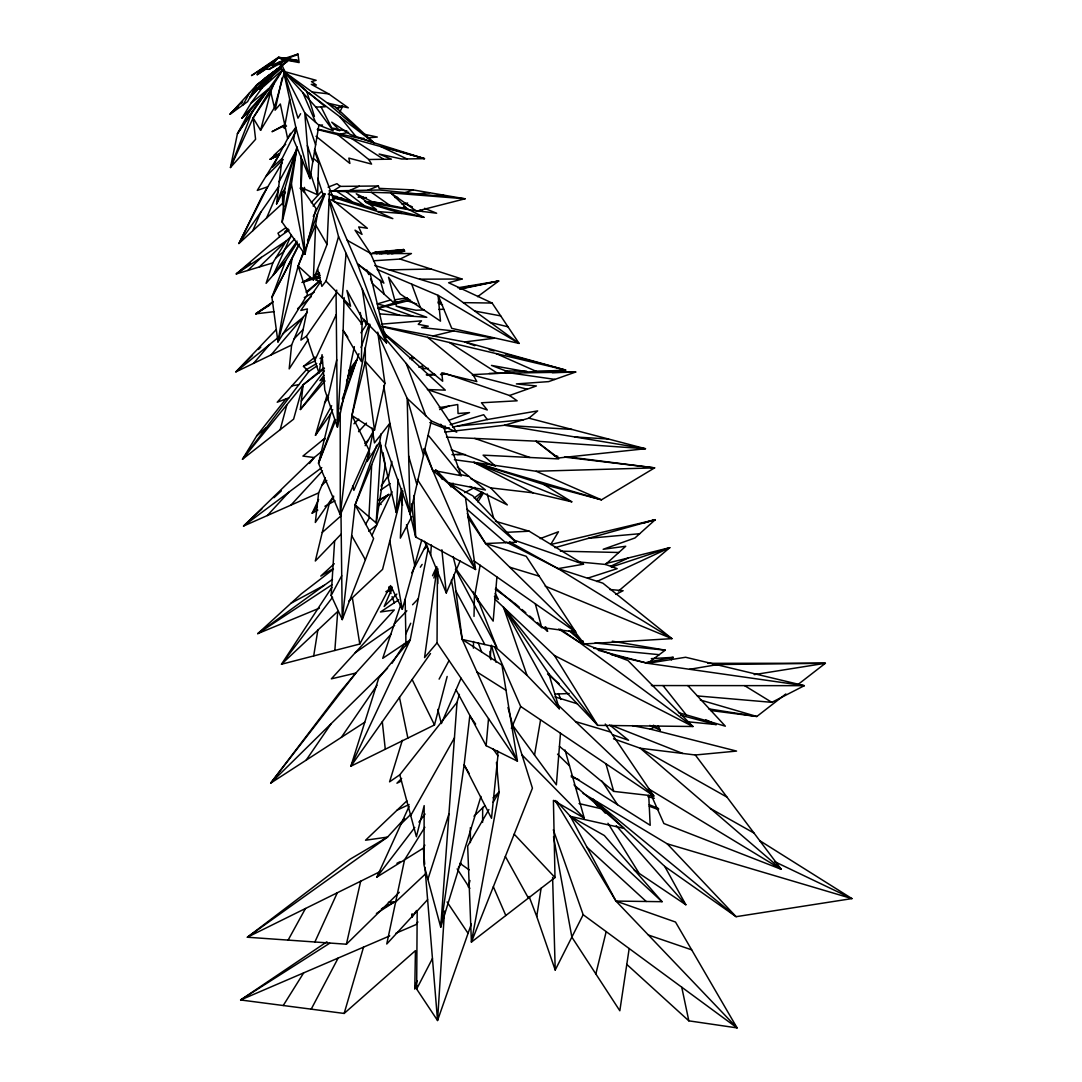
<?xml version="1.0" encoding="UTF-8"?>
<svg xmlns="http://www.w3.org/2000/svg" width="1082" height="1082" viewBox="0 0 1082 1082"><rect width="100%" height="100%" fill="white"/><g stroke="black" fill="none" stroke-linecap="round" stroke-linejoin="round"><path stroke-width="1.5" d="M456.049 689.789L486.129 745.674L517.426 761.146L437.047 642.884L437.439 568.307M471.319 924.028L437.547 1020.502L416.651 989.016L417.192 910.963M482.586 822.401L482.694 807.388M360.265 312.509L362.024 323.964L361.388 361.591L343.143 330.402L344.103 297.509M416.841 986.121L414.785 988.786L415.434 950.645L344.157 1013.442L240.623 999.971L326.913 941.786M473.416 648.172L473.537 641.477M474.024 616.415L474.457 594.681M301.026 155.835L301.053 187.443L317.567 194.787L318.649 162.652L314.402 150.276M303.433 251.727L298.145 265.983L313.32 279.968L315.619 224.826L317.54 213.709L325.046 194.03M313.32 279.968L327.062 244.397L329.442 192.474M297.05 146.827L284.864 188.484L282.145 222.162L304.935 254.324L301.053 187.443L302.419 159.893M402.693 491.228L400.34 538.16L411.769 516.669M368.935 516.736L371.681 464.624M381.107 433.72L379.687 442.011L396.269 512.611L398.041 479.353M376.739 445.189L355.112 504.848L376.171 522.958L380.986 444.905M380.553 443.12L355.112 504.848L373.615 538.538L342.25 619.594L331.16 595.479L334.622 540.932M444.526 911.044L437.547 1020.502L424.969 867.453M457.01 702.353L440.726 927.193L423.982 864.924L424.171 805.617L416.408 836.711L399.772 774.82L457.01 702.353L459.404 694.36M334.852 650.458L337.719 611.465L281.482 664.24L359.779 644.033L390.548 585.605L402.315 609.328L421.777 539.904M460.188 560.787L446.284 592.977L430.663 554.971L431.393 544.963M560.49 733.231L556.364 784.829L512.692 725.305L507.972 707.493M496.922 576.977L493.162 621.122L456.442 569.524L453.101 556.527M342.169 297.645L346.105 253.404M486.129 745.674L488.523 718.624M490.078 658.235L491.336 645.183M307.396 312.279L303.014 317.364L291.613 345.036L289.178 368.894L308.411 339.315M497.517 750.732L497.896 755.777L491.512 818.29L464.137 764.866L469.804 715.811L475.62 724.074M284.864 188.484L276.559 203.957L282.132 158.499L296.022 130.8M325.019 380.986L300.363 409.523L303.109 384.854L323.978 367.718M325.263 477.771L318.622 492.905L315.322 522.484L333.621 496.097M355.112 504.848L342.25 619.594L340.979 512.516M369.99 324.316L351.948 415.502L340.289 514.802L318.514 463.245L330.524 414.095L332.701 409.578M436.993 568.293L424.563 657.586L437.047 642.884M276.559 203.957L296.563 149.979L282.145 222.162L291.423 184.143L296.563 149.979L278.98 181.722M629.183 948.549L619.824 1010.764L571.878 937.161L553.524 836.697M553.321 829.813L583.171 914.709L555.215 970.04L536.74 916.481L541.108 888.268M376.171 522.958L385.206 465.26L383.055 452.628M313.699 655.922L317.838 630.13M284.336 72.792L304.772 112.907L318.892 125.16L309.993 178.598L293.614 139.659L295.819 127.338L283.944 72.954M299.376 244.005L292.086 258.53L277.966 341.939L307.477 294.561L298.145 265.983L303.974 252.268M534.522 755.06L540.581 719.855M474.795 595.33L480.124 565.237M284.864 125.404L289.692 99.328M428.202 548.168L410.213 639.895L350.879 766.218L434.491 724.94L447.164 676.453M336.069 293.411L306.49 336.164L319.055 373.114L322.057 354.653L324.789 389.953L337.422 427.133L336.069 293.411L336.732 290.111M373.047 431.948L367.109 461.473L379.687 442.011M416.57 910.517L411.863 917.347L412.553 914.047M354.341 346.646L337.422 427.133L343.143 330.402L347.809 337.178M282.159 77.796L275.071 110.202L280.346 104.007L287.636 138.537L295.819 127.338L309.993 178.598L304.772 112.907L315.606 144.853M365.297 347.336L365.364 361.402L351.948 415.502L374.48 430.176L384.894 383.285L377.753 332.133M388.33 477.581L391.914 461.446M404.627 818.533L387.532 837.089L349.986 859.27L247.372 937.228L346.402 944.221L360.685 881.194M396.269 512.611L401.733 488.537M378.01 333.986L407.17 398.379L431.326 420.925L410.146 514.085L385.341 445.703L389.818 423.265L383.691 385.517M327.711 398.568L336.745 359.765M595.844 973.962L606.177 931.629M402.585 490.66L382.568 569.389L348.702 601.173M468.317 887.01L469.967 880.532M260.586 130.3L270.703 91.754L273.787 84.18L282.957 69.546L284.701 71.155L274.422 107.605L260.586 130.3L253.12 117.938L273.787 84.18M298.145 265.983L277.966 341.939L271.92 297.212L285.634 260.789L297.09 242.882M280.197 429.662L286.879 404.776M414.785 988.786L416.989 980.684M433.882 578.031L436.56 568.253M324.465 368.57L303.109 384.854L293.614 419.14L242.476 459.255L256.759 435.789L285.946 398.92M330.524 414.095L315.457 435.302L327.048 395.106M317.648 269.296L321.868 286.378L325.993 281.117L338.531 236.593L328.914 199.507M344.157 1013.442L363.538 947.142M402.328 740.318L389.574 781.84L399.772 774.82M480.949 796.433L440.726 927.193L464.137 764.866L469.088 773.427M427.863 879.355L448.935 813.921M291.22 236.444L286.23 240.948L272.813 262.912L266.104 283.335L283.714 262.858M401.124 603.688L382.717 658.343L410.213 639.895L378.7 678.198L350.879 766.218L430.501 653.514M340.181 408.888L358.94 353.679M361.063 347.498L369.138 324.127M334.757 419.383L318.514 463.245L335.853 419.762M342.291 399.028L356.803 359.86L348.715 370.653M307.559 240.637L317.54 213.709M250.902 103.331L268.796 88.67L249.78 110.946L241.962 118.127L250.902 103.331L262.006 87.994L282.957 69.546L252.539 110.973L230.452 167.521L255.595 139.294L253.12 117.938L270.703 91.754L274.422 107.605M285.634 260.789L273.408 274.842L291.342 234.916M305.908 247.697L315.619 224.826L327.062 244.397M494.528 646.738L520.685 706.478L511.38 728.362M369.814 453.277L353.882 490.362L352.57 485.859M252.769 230.764L260.816 212.194M266.51 218.104L278.534 190.378M392.252 587.918L384.178 606.515L396.837 594.072M461.067 678.238L441.375 723.533L437.777 709.4M424.861 845.123L423.373 848.139L376.888 877.056L409.145 806.266M314.889 941.989L337.3 892.772M253.12 117.938L230.452 167.521L237.431 133.695L249.78 110.946M371.883 535.576L391.995 491.661M405.912 645.683L405.804 633.998L410.727 623.259M432.53 575.719L436.749 566.522M241.435 103.818L242.598 101.316L230.06 114.219L247.589 101.654L256.84 84.815L287.717 61.052L264.914 78.337L260.748 82.624M282.591 198.209L285.418 192.15M314.767 360.482L336.286 314.551M317.838 510.109L312.157 513.193L318.622 499.532M282.24 70.952L280.13 64.541L281.361 63.662L285.648 73.468M282.023 64L280.13 64.541M346.578 380.945L356.803 359.86L347.877 376.13M339.951 111.757L342.669 106.225L336.218 108.159M313.266 216.4L324.83 193.705M298.794 244.708L271.92 297.212L292.086 258.53M411.755 572.878L427.011 543.367M416.651 989.016L432.448 958.517M311.21 1009.154L338.166 958.043M290.476 133.289L272.434 167.25L282.132 158.499M331.16 595.479L341.723 575.719M439.103 679.131L449.057 660.561M264.914 78.337L281.699 66.029L260.045 89.319L269.959 75.51L249.874 97.732L256.84 84.815L274.098 71.655M242.99 104.954L249.672 92.687M315.457 435.302L331.674 405.709M288.123 940.109L305.489 908.488M410.714 815.558L454.44 737.897M365.161 445.676L373.29 431.447M365.513 524.486L369.652 517.331M488.915 809.552L467.667 846.056L471.414 942.084L554.998 877.543L553.416 800.355L584.253 818.127L565.034 750.015M493.162 802.249L499.113 792.024L496.462 762.377M300.62 113.718L297.969 118.154L284.079 72.927M282.172 162.868L262.06 196.288L238.919 243.518L282.618 203.267L282.578 192.001M477.865 501.953L483.221 493.351M424.847 827.27L404.533 859.906L386.761 944.004L427.606 899.669M283.241 1005.516L303.677 972.867M392.036 663.293L404.654 643.601M333.689 496.99L329.185 503.955L315.308 561.017L341.222 534.062M420.33 567.211L422.129 564.412M331.849 587.404L281.482 664.24L332.593 597.25M252.539 110.973L237.431 133.695L268.796 88.67L241.962 118.127M381.148 486.129L388.452 475.323M306.152 760.159L331.16 723.669M341.33 737.383L377.036 685.271M320.867 281.455L300.85 310.439L307.423 308.925L300.918 340.113L306.49 336.164M671.354 659.925L673.153 657.329L651.31 658.64M360.915 332.769L367.542 323.207M278.764 186.537L238.919 243.518L267.579 186.834L257.286 190.405L279.575 154.117L273.678 155.497L285.662 144.352M273.408 274.842L297.063 241.097M265.158 84.044L274.355 71.412M323.937 375.319L320.042 380.688L323.87 377.929M360.942 324.262L363.863 320.231M417.923 921.945L415.948 924.623L395.904 933.225M458.403 867.358L461.351 863.368M324.465 403.045L328.509 397.649M286.108 60.362L269.134 69.316L265.78 69.18L257.205 74.712L261.046 69.6L277.641 58.32M270.284 78.756L277.641 69.032M316.958 365.946L308.749 371.572L242.476 459.255L303.109 384.854M301.31 401.043L324.438 370.788M376.888 877.056L414.812 827.459M418.91 822.104L425.064 814.056M300.363 409.523L323.707 379.363M312.157 513.193L317.351 506.633M309.466 463.475L314.226 457.537L321.99 451.194M265.901 79.081L267.944 76.619M253.553 363.376L269.594 344.509M271.068 354.937L303.014 317.364L282.443 334.067M313.117 206.067L324.018 193.516M276.613 156.308L278.804 153.806M476.391 499.938L482.734 492.675M377.672 506.755L388.776 494.217L379.417 500.533M252.268 93.295L265.185 78.905M249.874 97.732L269.959 75.51M287.88 228.505L284.539 232.184L288.705 229.925M311.251 202.686L321.259 191.622M390.967 634.336L355.843 673.058L339.221 692.926L270.676 783.138L364.702 722.249M256.84 84.815L230.06 114.219L238.013 106.942M272.434 74.09L276.843 69.262M267.335 515.546L288.772 492.242M290.936 505.118L322.409 470.927M358.548 431.677L366.473 423.076M283.443 250.983L294.642 238.987M394.281 623.989L406.859 610.762M412.567 604.757L418.288 598.738M276.194 329.645L235.89 371.883L291.613 345.036M294.209 338.72L303.325 329.253M401.652 778.404L396.932 783.219L401.449 781.001M252.471 355.383L235.89 371.883L277.303 338.247M258.395 349.5L260.776 347.133M400.57 824.43L411.241 813.907M387.545 668.23L270.676 783.138L355.843 673.058L331.363 678.847L394.294 609.977L380.485 611.979L398.758 599.847M346.402 944.221L399.299 892.285M265.766 176.609L283.268 159.514M353.949 423.792L358.724 419.126M322.044 485.101L326.805 480.476M364.81 443.498L368.38 440.036M247.846 270.446L261.344 257.367M259.342 266.97L286.23 240.948L236.268 273.935L272.813 262.912M473.984 816.18L484.75 805.833M493.122 797.786L499.113 792.024L471.414 942.084L532.425 788.169L513.003 726.157M406.846 800.883L365.54 840.227L387.532 837.089L247.372 937.228L380.323 871.497M395.647 901.955L425.497 873.904M261.803 509.04L243.531 526.055L318.622 492.905M273.976 497.706L281.293 490.903M423.955 549.467L427.62 546.045M334.27 563.722L320.772 576.07L333.175 568.632M577.382 561.801L605.514 564.452L625.734 546.261L603.161 549.291L634.958 537.97L655.3 519.671L550.724 544.503L558.461 531.762L540.175 538.593M322.247 532.479L341.006 515.83M297.591 308.681L311.332 296.59M306.896 292.411L319.406 281.455L315.417 279.832M276.397 153.806L270.121 159.284L278.926 155.24M288.962 230.182L279.697 236.647L236.268 273.935L250.564 262.967M280.847 68.802L256.082 89.738L262.006 87.994M256.759 435.789L266.307 427.728M411.687 359.819L414.19 357.709M618.485 591.056L669.785 547.668L606.028 563.492M306.071 292.167L319.961 280.549M279.481 67.666L283.038 64.704M444.824 432.083L504.51 425.253L528.895 418.166L537.659 410.903L487.292 419.546L452.574 427.12M278.317 64.474L283.308 60.403M308.749 371.572L303.474 366.406L314.943 357.087M324.816 438.318L302.933 456.077L314.226 457.537L243.531 526.055L321.773 467.586M275.869 257.895L283.646 251.619M368.773 531.303L376.685 525.081M474.254 498.099L482.017 492.067M785.83 693.968L756.832 716.487L710.522 710.482M797.691 684.757L825.377 663.266L707.804 663.32M333.432 569.146L301.121 594.018L257.746 633.646L319.366 608.165M611.601 654.799L647.672 663.307L665.268 650.16L612.29 641.193M315.146 275.45L319.122 272.515M477.608 296.684L498.721 281.022L457.916 287.785M409.767 358.791L412.391 356.857M332.499 579.33L257.746 633.646L332.093 584.672M273.854 156.647L270.121 159.284L277.425 155.51M269.134 69.316L279.494 62.039M273.219 301.608L255.69 313.861L274.057 311.67M257.205 74.712L273.151 63.595M285.77 227.761L277.966 233.185L279.697 236.647M355.288 652.662L394.632 625.342M259.125 72.156L275.518 60.808M380.634 490.092L390.129 483.573M319.704 364.066L322.436 362.186M272.542 302.622L255.69 313.861L269.675 305.165M303.42 282.023L310.439 277.344M333.297 190.878L340.248 186.388L378.389 185.982L379.146 188.376L412.959 189.891L465.057 198.79L416.516 211.193L390.764 192.907L330.754 191.135M329.726 943.206L240.623 999.971L389.75 935.876M376.401 913.478L394.795 901.766L388.357 902.307M261.046 69.6L251.511 75.578L278.574 57.224L297.536 60.457L279.616 57.86M316.728 363.471L306.598 369.503L277.208 402.247L288.935 397.784M269.066 75.983L271.312 74.726M450.301 484.858L453.223 483.262M284.945 124.619L272.015 131.693L285.783 125.025M304.258 297.55L314.321 292.045M334.987 500.777L324.925 506.268M283.809 127.514L286.541 126.039M291.072 603.201L324.37 585.24M381.446 908.839L394.795 901.766M295.021 55.669L297.983 54.1L299.132 62.58L281.969 59.28L278.574 57.224L271.609 65.42L285.905 59.28M316.918 279.061L319.907 277.533M464.651 492.635L474.863 487.4M697.39 695.929L771.831 702.34L804.332 685.677L685.609 657.261L647.672 663.307L598.238 650.323M615.807 594.397L623.124 590.704L609.734 589.487M322.287 440.36L325.182 438.913M378.686 499.884L388.83 494.839M396.932 863.287L399.948 861.786M373.506 260.776L400.07 259.058L411.444 253.54L369.679 253.607M386.098 591.489L392.13 588.594M303.474 366.406L315.538 360.644M320.056 358.494L323.072 357.046M632.267 725.616L650.282 729.119L654.583 727.077M610.708 566.238L628.223 557.987M397.121 810.134L409.077 804.521M596.791 581.548L669.785 547.668L611.303 567.063M349.594 190.567L359.319 186.185M288.502 58.171L297.983 54.1L281.969 59.28L297.618 61.282L281.929 58.36M381.419 253.715L403.843 249.563L395.349 250.578L387.518 253.783L404.857 251.092L391.643 253.81M367.785 190.229L378.389 185.982M336.745 108.592L342.669 106.225L336.624 108.308M301.919 282.483L320.326 275.247M418.896 367.271L421.98 366.054L423.765 368.8L428.445 368.394M328.089 187.172L336.975 183.683L340.248 186.388M371.518 253.715L376.198 251.944L403.843 249.563M439.644 409.564L449.03 406.048L457.727 404.519L458.038 413.54L469.534 412.58L449.016 420.289M465.111 287.663L470.332 285.729M440.509 374.521L447.123 374.088L509.541 395.498L536.415 385.963L516.398 383.907L548.669 381.621L575.705 372.019L533.453 371.356M405.155 192.623L412.959 189.891M373.439 252.863L376.198 251.944M303.636 282.118L319.582 276.843M314.835 274.95L319.609 273.394M587.526 578.221L617.186 568.632L605.514 564.452M378.43 307.748L408.55 298.821M386.233 591.962L392.55 590.028M390.737 299.93L377.212 303.947L384.773 305.787M442.119 427.106L445.311 426.159M450.112 424.726L483.695 414.731L487.292 419.546M644.047 522.944L655.3 519.671L554.917 547.681M400.07 259.058L462.014 279.021L448.624 282.74L492.121 303.041L519.076 343.413L451.749 328.36L438.088 295.359L377.172 269.445M410.43 300.174L377.888 308.411L399.961 315.362M376.36 253.729L387.397 250.983M433.125 335.961L453.723 330.916L493.974 338.274L464.814 341.939L382.068 326.331M407.387 297.753L395.065 299.795M340.546 134.127L348.62 132.302M444.404 428.905L449.314 427.836M459.715 289.232L498.721 281.022L460.513 288.569M379.552 253.77L395.349 250.578M402.058 204.119L407.603 203.024M646.901 662.292L673.153 657.329M334.527 128.312L332.079 128.772L346.903 130.881M506.254 542.068L558.069 568.618L583.496 564.209L529.166 531.208L495.38 521.226M291.897 385.868L298.848 384.678M689.599 669.298L716.784 664.713M439.224 407.643L449.03 406.048M754.222 674.627L825.377 663.266L713.038 664.591M332.282 196.91L336.786 196.424M558.691 629.048L578.302 641.585L583.184 641.085M417.53 193.894L429.54 192.718M457.483 426.051L523.323 419.775M613.521 738.79L640.314 748.257L695.32 754.993L736.572 751.084L650.282 729.119M317.702 129.11L360.604 138.537L363.931 138.239M367.271 137.941L377.293 137.049L364.566 134.317M588.527 538.295L639.665 533.724M426.24 374.791L434.639 374.088M441.348 373.52L444.716 373.249M382.054 324.1L421.507 320.84L418.22 324.343L428.269 326.209L421.655 327.589L453.723 330.916M451.992 454.67L461.771 454.264M427.309 375.359L435.559 374.832M392.171 587.107L388.817 587.283L390.994 593.518M434.328 195.626L443.606 195.125M381.987 326.683L427.633 337.327L472.996 374.602L510.65 372.776L491.458 365.405L527.813 371.938L565.697 370.098L464.814 341.939M506.43 532.33L529.166 531.208M319.285 125.16L322.544 125.025M467.722 517.034L485.615 543.529L516.141 542.217L472.793 495.854L448.57 482.883L435.681 469.642L442.281 479.394M554.877 694.089L569.213 693.535M358.291 197.181L361.496 197.073M424.103 309.952L415.961 310.236L396.12 306.125L426.781 317.296L379.85 313.902M438.765 309.425L443.661 309.249M552.307 372.708L575.705 372.019L489.186 373.412M321.219 107.172L331.714 127.96L339.694 130.76L331.728 122.171L350.352 134.479L373.872 142.689L306.869 91.686L283.579 71.304L327.454 103.061L348.309 107.821L328.739 93.904L311.251 84.328L316.39 85.086L311.508 81.596L316.16 80.311L283.579 71.304L315.836 107.064L325.276 106.793L308.857 92.822M543.948 484.574L571.756 501.805L533.007 492.837L473.902 462.379L536.104 471.252L654.624 467.87L601.457 499.83L543.948 484.574L473.902 462.379L454.386 459.715M389.182 269.878L431.042 269.039M329.036 190.946L379.62 189.999L465.057 198.79L390.764 192.907L407.468 208.907L371.924 201.59L356.248 193.759L376.495 209.624L328.116 194.124M317.269 129.488L337.868 134.709L368.759 159.5L391.4 159.162L379.092 154.036L401.72 159.013L424.496 158.662L360.604 138.537M333.094 197.979L341.926 197.844M361.374 197.641L366.419 197.6M419.627 279.183L462.014 279.021M456.996 454.602L465.422 454.575M394.66 197.397L397.649 197.397M651.391 685.555L804.332 685.677L647.672 663.307M358.399 197.316L363.403 197.33M463.258 302.635L492.121 303.041M555.08 800.45L615.969 901.076L662.049 901.698L604.338 835.52L570.376 816.369L556.54 801.099M504.726 370.91L526.704 371.261M560.395 551.171L618.823 552.483M384.624 337.679L428.053 389.574L445.297 390.129L383.691 333.797M446.501 437.155L536.05 441.158L645.481 448.719L528.895 418.166M571.864 429.419L504.51 425.253L645.481 448.719L558.434 457.997L536.05 441.158L558.664 458.917L483.099 455.157L495.448 466.153L451.235 449.747M574.704 436.939L608.517 439.022M338.084 198.926L377.78 211.545L401.882 213.492L423.901 217.293L403.572 206.851M333.391 198.479L349.675 200.008M364.58 201.401L382.757 203.105M593.707 648.307L659.222 654.678M688.233 721.829L716.216 724.575L705.734 719.76M392.144 587.634L388.817 587.283L392.063 588.121M579.952 641.477L583.306 641.829M595.019 643.019L665.268 650.16M312.171 91.997L328.739 93.904M559.435 746.391L613.71 791.388L653.826 795.987L605.244 724.034M470.711 478.596L490.606 487.874L533.007 492.837M554.498 455.914L557.825 456.306M564.506 457.104L654.624 467.87L567.996 456.888M495.962 588.243L541.744 627.546L575.732 632.037L526.19 556.283L485.615 543.529L467.289 513.544M280.955 58.671L293.695 60.416M279.129 57.562L289.557 59.01M510.934 373.06L554.931 379.39M626.789 964.414L688.828 1020.84L737.099 1027.9L675.506 922.04L615.969 901.076L570.376 816.369L624.043 828.393L574.015 784.869M708.588 708.832L756.832 716.487L700.324 700M366.23 202.118L409.28 209.786L436.641 213.235L424.59 208.312M474.782 311.061L500.695 315.89M423.495 448.976L432.678 470.332L461.243 475.715L443.999 428.039L440.685 424.225M451.099 487.035L448.57 482.883L485.439 489.984L457.334 466.883M459.363 474.416L468.831 476.337M377.861 503.806L381.162 504.496M451.397 580.006L462.217 639.448L496.692 647.225L476.256 595.6M579.046 803.561L601.524 808.809M427.633 337.327L565.697 370.098L505.47 354.03M647.847 796.69L654.353 798.259M490.444 322.504L507.972 326.791M366.041 202.577L423.901 217.293M472.293 375.021L527.218 389.222M680.632 715.216L716.216 724.575M489.186 349.689L494.068 350.987M337.868 134.709L424.496 158.662L400.326 151.696M389.047 148.45L397.094 150.777M678.428 712.632L725.346 726.171L687.827 685.582M367.447 203.267L401.882 213.492M597.453 806.361L593.071 799.314L667.202 843.811L851.94 898.601L736.125 916.684L664.754 866.425L593.071 799.314L583.036 793.336M575.529 721.586L610.667 732.068M509.744 567.211L539.188 576.179M374.737 265.455L439.454 285.256L519.076 343.413L438.088 295.359L440.482 321.138L400.232 294.006L388.533 277.262L396.093 304.853L372.343 283.525L370.544 279.034M554.971 696.889L577.558 703.855M393.956 300.945L397.175 301.959M509.595 541.879L558.069 568.618L602.89 583.184L671.895 638.637L584.253 643.952L569.227 630.806M407.427 300.931L416.759 303.988M575.827 788.169L579.019 789.224M427.349 389.466L487.279 409.983L481.463 402.775L517.155 400.8L509.541 395.498M648.389 935.024L691.668 949.834M438.224 301.716L441.402 302.811M474.687 438.413L529.923 457.483M513.977 540.08L583.496 564.209M612.601 734.705L628.534 740.277L609.693 725.008M385.814 306.409L413.378 316.323M571.174 776.835L578.924 779.703M466.234 342.48L474.755 345.672M649.227 806.171L658.6 809.701M560.287 629.142L578.302 641.585L627.979 660.547L692.94 726.509L597.724 725.359L548.858 673.856L503.509 607.245L494.961 599.185M429.825 422.575L443.999 428.039M318.892 125.16L333.215 130.8L315.836 107.064M611.519 725.319L682.756 753.464M571.756 501.805L473.902 462.379L601.457 499.83L536.104 471.252M649.227 804.71L658.6 808.552M545.193 586.146L671.895 638.637L558.069 568.618M404.83 203.578L412.391 206.878M419.938 210.179L422.954 211.504M437.872 302.852L442.524 304.894M496.138 353.584L536.591 371.518M431.326 420.925L456.712 432.151L428.053 389.574M649.782 725.4L660.263 730.107L658.086 725.684M377.78 211.545L392.834 218.618L334.541 201.847L331.038 199.561M380.85 146.597L406.994 158.932M774.726 861.705L851.94 898.601L759.686 840.619M469.872 486.4L507.323 504.915L490.606 487.874M548.858 673.856L559.272 708.764L527.002 675.33L503.509 607.245L554.417 655.489L692.94 726.509L578.302 641.585M347.268 240.353L370.423 253.283L383.867 283.146L357.52 263.9L329.401 199.331M634.241 870.077L685.839 904.741L664.754 866.425M726.996 797.136L640.314 748.257L781.258 869.319L663.875 823.524L648.402 788.71L781.258 869.319L695.32 754.993M710.482 808.538L754.005 833.072M744.578 685.623L771.831 702.34M477 672.017L506.024 690.343M571.269 775.524L650.187 825.282L648.727 795.351M449.449 342.507L497.774 373.398M462.217 639.448L501.967 665.132L517.426 761.146L462.217 639.448L453.818 574.826M351.555 138.496L383.65 159.284M520.685 706.478L653.826 795.987L557.636 704.598M336.813 191.325L352.313 201.874M473.659 560.719L575.732 632.037L485.615 543.529M371.424 192.339L389.696 205.255M459.931 863.328L469.142 869.874M653.433 725.211L660.263 730.107M495.245 589.163L512.936 601.93M583.171 914.709L737.099 1027.9L615.969 901.076M494.393 596.358L498.329 599.374L495.258 593.436M346.105 191.595L364.404 205.742M313.401 158.486L318.649 162.652M316.025 136.305L349.878 163.423L348.85 158.107L371.572 164.085L368.759 159.5M332.012 199.48L367.366 228.275L358.683 226.922L362.01 234.388L355.018 230.168L370.423 253.283M382.933 332.242L442.673 381.243L441.781 373.074L476.824 381.567L472.996 374.602M424.604 448.557L432.678 470.332L465.49 497.815L475.553 569.497L415.691 537.024L409.064 509.568M547.533 674.032L559.164 683.743M283.579 71.304L306.328 90.672M514.302 602.917L519.414 607.273M521.97 609.464L525.811 612.737M529.653 616.01L533.494 619.283M537.321 622.556L539.877 624.733M542.447 626.911L547.56 631.279L545.653 626.83M467.045 509.284L505.659 542.664M448.57 482.883L516.141 542.217M495.164 646.833L527.002 675.33M586.985 847.22L646.225 901.482M570.376 816.369L662.049 901.698M300.052 188.16L304.515 192.393L304.448 187.402M557.528 754.14L569.511 765.853M522.011 754.898L584.253 818.127M571.35 630.82L584.253 643.952L573.068 629.359M325.993 281.117L350.568 306.22L346.903 290.436L361.767 317.675L386.49 342.926L370.342 274.503L357.52 263.9L386.49 342.926L338.531 236.593M667.202 843.811L736.125 916.684L593.071 799.314L605.23 813.123M514.193 834.181L554.998 877.543M384.894 383.285L365.364 361.402L374.48 430.176M616.267 825.674L685.839 904.741M282.943 126.513L284.674 128.501M428.391 435.41L461.243 475.715M340.127 116.991L355.802 136.373M662.982 685.569L686.245 714.891M344.008 300.864L362.024 323.964M301.053 187.443L315.998 208.474L304.935 254.324L291.423 184.143M544.652 627.181L547.56 631.279M493.054 748.879L497.896 755.777M447.096 901.982L468.06 933.333M601.971 781.123L617.511 804.683M457.159 868.86L469.858 888.376M417.327 479.407L475.553 569.497L432.678 470.332M607.976 823.253L638.637 872.552M554.417 655.489L597.724 725.359L503.509 607.245L559.272 708.764M351.664 535.563L365.378 559.813M505.362 856.457L528.395 898.087M455.941 591.11L484.844 644.547M455.441 569.294L496.692 647.225M472.902 591.556L478.271 601.876L478.19 598.684M351.948 415.502L369.03 450.071L340.289 514.802L340.194 412.256M412.12 679.523L434.491 724.94M424.387 541.216L430.663 554.971M558.339 693.576L560.963 699.432M493.351 886.74L505.821 915.521M302.838 92.66L315.66 122.361M366.92 270.04L368.732 274.53M314.605 149.208L333.919 199.71M384.597 332.269L386.409 337.002M529.057 896.423L536.74 916.481M282.618 203.267L283.755 206.27M406.21 363.457L425.808 415.772M478.258 642.87L481.774 652.351M411.687 284.133L420.357 307.572M392.09 596.642L394.267 602.877M307.369 145.61L312.806 161.651M317.702 178.341L323.518 195.964M364.269 319.379L365.851 324.181M310.236 172.484L317.567 194.787M306.869 91.686L314.443 116.41M423.522 455.265L407.17 398.379L410.146 514.085L389.818 423.265L374.453 442.917L372.14 428.08M408.644 455.995L416.868 484.547M380.255 280.265L384.218 294.182M605.947 763.797L613.71 791.388M535.306 603.797L541.744 627.546M487.198 493.933L493.676 518.319M491.674 645.995L495.962 662.184M681.741 987.19L688.828 1020.84M399.474 697.417L407.873 738.073M400.922 497.179L402.558 505.28M406.494 524.689L414.704 565.142M389.804 540.905L402.315 609.328M352.353 597.737L359.779 644.033M362.321 289.367L367.488 323.518M411.62 503.914L415.691 537.024L413.824 495.57M382.298 721.748L385.287 749.231M489.957 651.391L490.863 659.709M441.862 549.751L446.284 592.977M423.373 848.139L424.699 864.234M411.715 914.101L411.863 917.347M552.618 877.421L555.215 970.04M405.155 599.36L405.804 633.998M437.669 568.794L437.777 583.577M470.372 827.622L470.4 842.567M335.853 107.321L327.454 103.061L373.872 142.689L335.853 107.321"/></g></svg>
